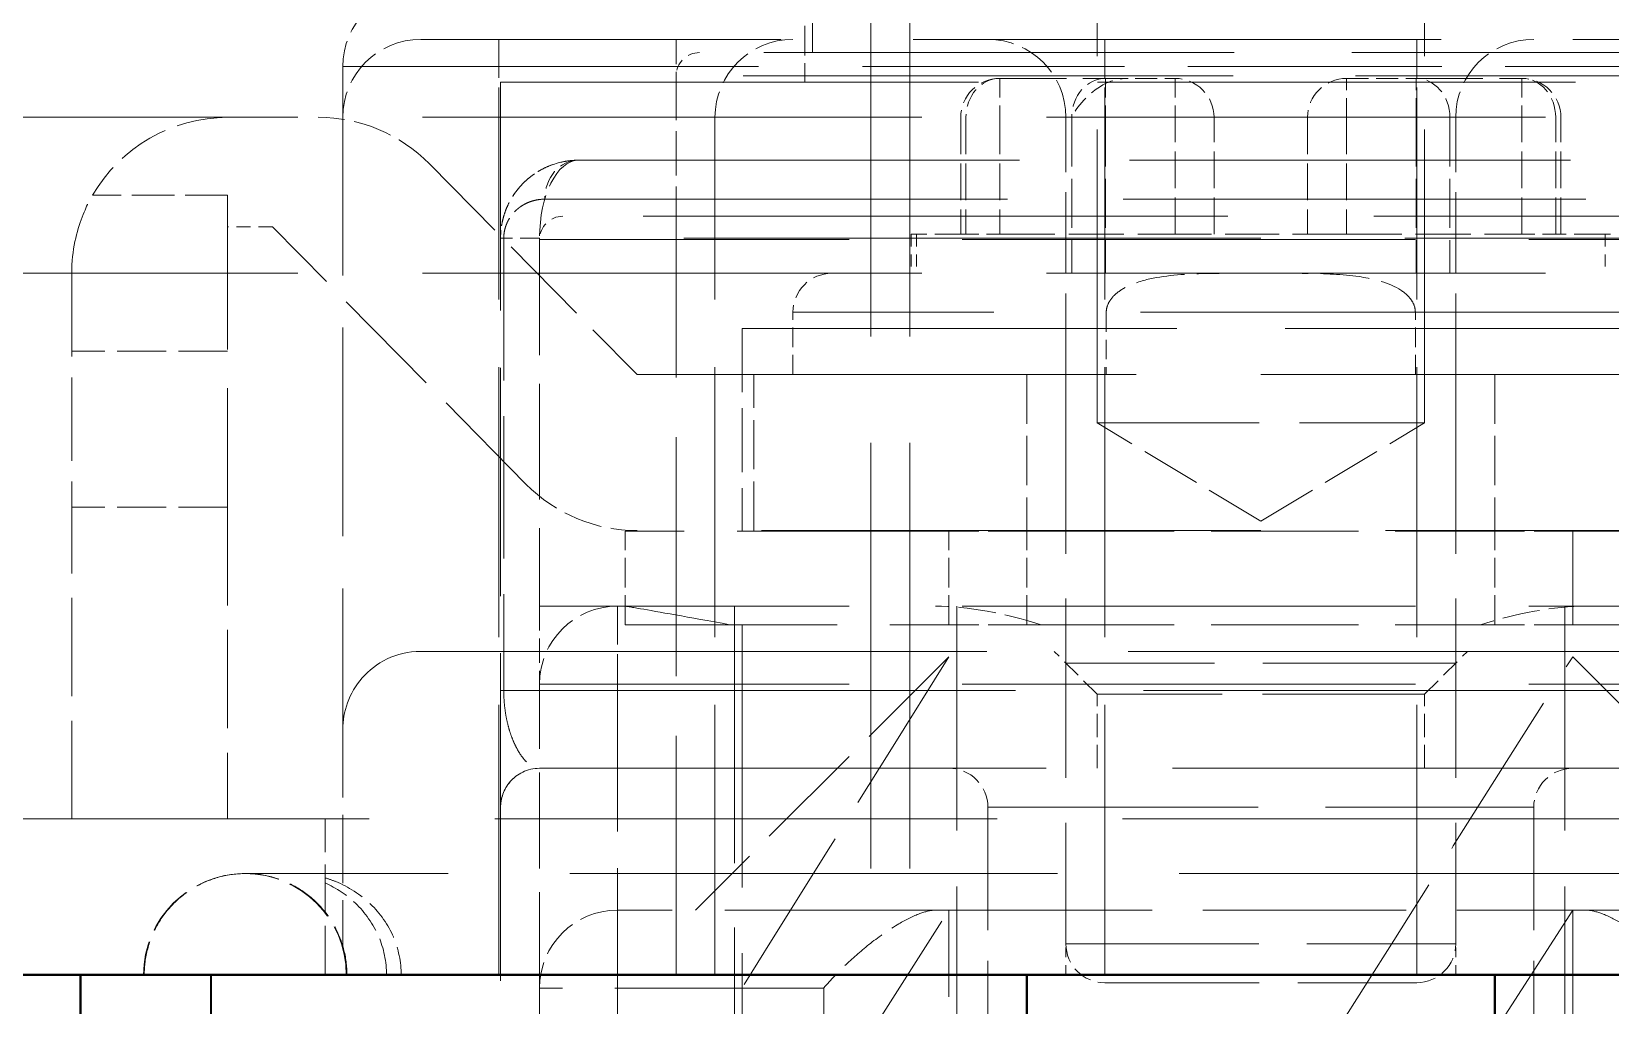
# Model space of a CAD drawing. Header units: millimetres. Extents: x 0 to 2523, y 0 to 1782.
# Drawn here: x 854.26 to 874.51, y 1372.64 to 1385.13 of the extents above; entities that cross this region are included whole.
import ezdxf

# ---------------------------------------------------------------- set-up
doc = ezdxf.new("R2010")
doc.units = ezdxf.units.MM
doc.header["$LTSCALE"] = 3
doc.linetypes.add('DASHED', pattern=[0.2067, 0.1654, -0.0413])
for name, color, linetype, lineweight in [('가려진 것(ISO)', 2, 'DASHED', 18), ('가려진 좁은 것(ISO)', 2, 'DASHED', 18), ('가시적인 것(ISO)', 3, 'Continuous', 40), ('가시적인 좁은 것(ISO)', 3, 'Continuous', 35)]:
    doc.layers.add(name, color=color, linetype=linetype, lineweight=lineweight)

msp = doc.modelspace()

# ---------------------------------------------------------------- linework, layer by layer
at = {"layer": '가려진 것(ISO)', "ltscale": 7.586941}
for p, q in [((867.9266, 1380.1139), (867.9266, 1392.0639)), ((872.1266, 1380.1139), (872.1266, 1392.0639))]:
    msp.add_line(p, q, dxfattribs=at)
at = {"layer": '가려진 것(ISO)', "ltscale": 1.745872}
msp.add_line((864.2766, 1387.6139), (864.2766, 1384.8639), dxfattribs=at)
at = {"layer": '가려진 것(ISO)', "ltscale": 11.006289}
msp.add_line((865.0266, 1386.683), (865.0266, 1373.033), dxfattribs=at)
at = {"layer": '가려진 것(ISO)', "ltscale": 0.761779}
for p, q in [((864.1766, 1385.683), (864.1766, 1384.483)), ((861.8766, 1377.5254), (861.8766, 1378.7254)), ((866.0266, 1377.5254), (866.0266, 1378.7254)), ((874.0266, 1377.5254), (874.0266, 1378.7254))]:
    msp.add_line(p, q, dxfattribs=at)
at = {"layer": '가려진 것(ISO)', "ltscale": 13.645111}
msp.add_line((880.7999, 1385.033), (859.2533, 1385.033), dxfattribs=at)
at = {"layer": '가려진 것(ISO)', "ltscale": 12.159042}
msp.add_line((877.2266, 1384.8639), (862.8266, 1384.8639), dxfattribs=at)
at = {"layer": '가려진 것(ISO)', "ltscale": 5.39654}
msp.add_line((858.2533, 1384.683), (858.2533, 1376.183), dxfattribs=at)
at = {"layer": '가려진 것(ISO)', "ltscale": 12.349028}
msp.add_line((860.2766, 1384.483), (879.7766, 1384.483), dxfattribs=at)
at = {"layer": '가려진 것(ISO)', "ltscale": 5.904459}
msp.add_line((860.2766, 1384.483), (860.2766, 1375.183), dxfattribs=at)
at = {"layer": '가려진 것(ISO)', "ltscale": 1.142718}
msp.add_line((862.5266, 1384.5639), (862.5266, 1382.7639), dxfattribs=at)
at = {"layer": '가려진 것(ISO)', "ltscale": 1.722727}
for p, q in [((866.6779, 1384.533), (868.0347, 1384.533)), ((872.0184, 1384.533), (873.3752, 1384.533))]:
    msp.add_line(p, q, dxfattribs=at)
at = {"layer": '가려진 것(ISO)', "ltscale": 0.56614}
for p, q in [((868.0347, 1384.533), (868.9266, 1384.533)), ((871.1266, 1384.533), (872.0184, 1384.533))]:
    msp.add_line(p, q, dxfattribs=at)
at = {"layer": '가려진 것(ISO)', "ltscale": 12.901145}
for p, q in [((835.2766, 1384.033), (1091.2766, 1384.033)), ((835.2766, 1382.033), (1091.2766, 1382.033)), ((862.0266, 1380.733), (878.0266, 1380.733)), ((878.0266, 1378.733), (862.0266, 1378.733))]:
    msp.add_line(p, q, dxfattribs=at)
at = {"layer": '가려진 것(ISO)', "ltscale": 6.983788}
msp.add_line((863.0266, 1373.033), (863.0266, 1384.033), dxfattribs=at)
at = {"layer": '가려진 것(ISO)', "ltscale": 0.952248}
for p, q in [((866.1779, 1384.033), (866.1779, 1382.533)), ((869.4266, 1382.533), (869.4266, 1384.033)), ((870.6266, 1384.033), (870.6266, 1382.533)), ((873.8752, 1382.533), (873.8752, 1384.033))]:
    msp.add_line(p, q, dxfattribs=at)
at = {"layer": '가려진 것(ISO)', "ltscale": 2.095066}
for p, q in [((867.5266, 1380.733), (867.5266, 1384.033)), ((872.5266, 1380.733), (872.5266, 1384.033))]:
    msp.add_line(p, q, dxfattribs=at)
at = {"layer": '가려진 것(ISO)', "ltscale": 2.408897}
msp.add_line((859.3642, 1383.4364), (862.0266, 1380.733), dxfattribs=at)
at = {"layer": '가려진 것(ISO)', "ltscale": 11.397629}
msp.add_line((861.2766, 1383.483), (878.7766, 1383.483), dxfattribs=at)
at = {"layer": '가려진 것(ISO)', "ltscale": 1.099577}
msp.add_line((856.7766, 1383.033), (855.0445, 1383.033), dxfattribs=at)
at = {"layer": '가려진 것(ISO)', "ltscale": 3.989087}
for p, q in [((856.7766, 1383.033), (856.7766, 1379.033)), ((868.0266, 1372.933), (872.0266, 1372.933))]:
    msp.add_line(p, q, dxfattribs=at)
at = {"layer": '가려진 것(ISO)', "ltscale": 0.364987}
msp.add_line((857.3516, 1382.6297), (856.7766, 1382.6297), dxfattribs=at)
at = {"layer": '가려진 것(ISO)', "ltscale": 2.940551}
msp.add_line((860.6016, 1379.3297), (857.3516, 1382.6297), dxfattribs=at)
at = {"layer": '가려진 것(ISO)', "ltscale": 15.114366}
msp.add_line((878.9766, 1382.7639), (861.0766, 1382.7639), dxfattribs=at)
at = {"layer": '가려진 것(ISO)', "ltscale": 2.983925}
msp.add_line((860.7766, 1382.4639), (860.7766, 1377.7639), dxfattribs=at)
at = {"layer": '가려진 것(ISO)', "ltscale": 0.166116}
for p, q in [((865.6098, 1382.533), (865.5429, 1382.533)), ((874.5103, 1382.533), (874.4433, 1382.533))]:
    msp.add_line(p, q, dxfattribs=at)
at = {"layer": '가려진 것(ISO)', "ltscale": 0.317349}
msp.add_line((865.5429, 1382.533), (865.5429, 1382.033), dxfattribs=at)
at = {"layer": '가려진 것(ISO)', "ltscale": 0.80633}
for p, q in [((866.2449, 1382.533), (865.6098, 1382.533)), ((874.4433, 1382.533), (873.8082, 1382.533))]:
    msp.add_line(p, q, dxfattribs=at)
at = {"layer": '가려진 것(ISO)', "ltscale": 0.332332}
for p, q in [((866.2449, 1382.533), (866.6779, 1382.533)), ((873.3752, 1382.533), (873.8082, 1382.533))]:
    msp.add_line(p, q, dxfattribs=at)
at = {"layer": '가려진 것(ISO)', "ltscale": 1.427554}
for p, q in [((866.6779, 1382.533), (868.9266, 1382.533)), ((871.1266, 1382.533), (873.3752, 1382.533))]:
    msp.add_line(p, q, dxfattribs=at)
at = {"layer": '가려진 것(ISO)', "ltscale": 1.396677}
msp.add_line((871.1266, 1382.533), (868.9266, 1382.533), dxfattribs=at)
at = {"layer": '가려진 것(ISO)', "ltscale": 2.153635}
msp.add_line((854.7766, 1382.033), (854.7766, 1379.033), dxfattribs=at)
at = {"layer": '가려진 것(ISO)', "ltscale": 0.507819}
msp.add_line((864.0266, 1380.733), (864.0266, 1381.533), dxfattribs=at)
at = {"layer": '가려진 것(ISO)', "ltscale": 11.230227}
msp.add_line((863.3766, 1381.3254), (876.6766, 1381.3254), dxfattribs=at)
at = {"layer": '가려진 것(ISO)', "ltscale": 1.650637}
msp.add_line((863.3766, 1381.3254), (863.3766, 1378.7254), dxfattribs=at)
at = {"layer": '가려진 것(ISO)', "ltscale": 1.269698}
for p, q in [((856.7766, 1381.033), (854.7766, 1381.033)), ((863.5266, 1378.733), (863.5266, 1380.733)), ((867.0266, 1380.733), (867.0266, 1378.733)), ((873.0266, 1380.733), (873.0266, 1378.733)), ((858.0266, 1373.033), (858.0266, 1375.033))]:
    msp.add_line(p, q, dxfattribs=at)
at = {"layer": '가려진 것(ISO)', "ltscale": 4.634662}
for p, q in [((867.5266, 1380.733), (867.5266, 1373.433)), ((872.5266, 1380.733), (872.5266, 1373.433))]:
    msp.add_line(p, q, dxfattribs=at)
at = {"layer": '가려진 것(ISO)', "ltscale": 4.188547}
for p, q in [((867.9266, 1380.1139), (872.1266, 1380.1139)), ((872.1266, 1376.633), (867.9266, 1376.633))]:
    msp.add_line(p, q, dxfattribs=at)
at = {"layer": '가려진 것(ISO)', "ltscale": 1.555358}
for q in [(867.9266, 1380.1139), (872.1266, 1380.1139)]:
    msp.add_line((870.0266, 1378.8521), q, dxfattribs=at)
at = {"layer": '가려진 것(ISO)', "ltscale": 2.539495}
for p, q in [((854.7766, 1375.033), (854.7766, 1379.033)), ((856.7766, 1379.033), (856.7766, 1375.033))]:
    msp.add_line(p, q, dxfattribs=at)
at = {"layer": '가려진 것(ISO)', "ltscale": 5.473363}
for p, q in [((866.0266, 1378.7254), (861.8766, 1378.7254)), ((878.1766, 1378.7254), (874.0266, 1378.7254)), ((861.8766, 1377.5254), (866.0266, 1377.5254)), ((874.0266, 1377.5254), (878.1766, 1377.5254))]:
    msp.add_line(p, q, dxfattribs=at)
at = {"layer": '가려진 것(ISO)', "ltscale": 0.997197}
for p, q in [((867.0266, 1378.7254), (866.0266, 1378.7254)), ((874.0266, 1378.7254), (873.0266, 1378.7254)), ((867.0266, 1377.5254), (866.0266, 1377.5254)), ((874.0266, 1377.5254), (873.0266, 1377.5254))]:
    msp.add_line(p, q, dxfattribs=at)
at = {"layer": '가려진 것(ISO)', "ltscale": 3.809293}
for p, q in [((867.0266, 1378.7254), (873.0266, 1378.7254)), ((867.0266, 1377.5254), (873.0266, 1377.5254))]:
    msp.add_line(p, q, dxfattribs=at)
at = {"layer": '가려진 것(ISO)', "ltscale": 11.715744}
msp.add_line((879.2766, 1377.7639), (860.7766, 1377.7639), dxfattribs=at)
at = {"layer": '가려진 것(ISO)', "ltscale": 6.645207}
msp.add_line((863.2766, 1377.7639), (863.2766, 1367.2972), dxfattribs=at)
at = {"layer": '가려진 것(ISO)', "ltscale": 5.801961}
for p, q in [((866.1266, 1377.7639), (866.1266, 1368.6254)), ((873.9266, 1377.7639), (873.9266, 1368.6254))]:
    msp.add_line(p, q, dxfattribs=at)
at = {"layer": '가려진 것(ISO)', "ltscale": 6.793318}
msp.add_line((863.3766, 1377.5254), (863.3766, 1366.8254), dxfattribs=at)
at = {"layer": '가려진 것(ISO)', "ltscale": 14.627704}
msp.add_line((859.2533, 1377.183), (880.7999, 1377.183), dxfattribs=at)
at = {"layer": '가려진 것(ISO)', "ltscale": 2.918018}
for p, q in [((866.0266, 1377.1139), (862.7766, 1373.8639)), ((874.0266, 1377.1139), (877.2766, 1373.8639))]:
    msp.add_line(p, q, dxfattribs=at)
at = {"layer": '가려진 것(ISO)', "ltscale": 0.493735}
for p, q in [((867.9266, 1376.633), (867.3766, 1377.183)), ((872.1266, 1376.633), (872.6766, 1377.183))]:
    msp.add_line(p, q, dxfattribs=at)
at = {"layer": '가려진 것(ISO)', "ltscale": 2.476006}
msp.add_line((860.7766, 1372.8639), (860.7766, 1376.7639), dxfattribs=at)
at = {"layer": '가려진 것(ISO)', "ltscale": 0.603054}
for p, q in [((867.9266, 1375.683), (867.9266, 1376.633)), ((872.1266, 1375.683), (872.1266, 1376.633))]:
    msp.add_line(p, q, dxfattribs=at)
at = {"layer": '가려진 것(ISO)', "ltscale": 1.765907}
msp.add_line((858.2533, 1376.183), (858.2533, 1373.4015), dxfattribs=at)
at = {"layer": '가려진 것(ISO)', "ltscale": 13.093872}
msp.add_line((860.7766, 1375.683), (879.2766, 1375.683), dxfattribs=at)
at = {"layer": '가려진 것(ISO)', "ltscale": 4.48956}
msp.add_line((860.2766, 1375.183), (860.2766, 1368.1116), dxfattribs=at)
at = {"layer": '가려진 것(ISO)', "ltscale": 3.174394}
for p, q in [((866.5266, 1375.183), (866.5266, 1370.183)), ((873.5266, 1375.183), (873.5266, 1370.183))]:
    msp.add_line(p, q, dxfattribs=at)
at = {"layer": '가려진 것(ISO)', "ltscale": 12.986021}
msp.add_line((1116.2766, 1375.033), (810.2766, 1375.033), dxfattribs=at)
at = {"layer": '가려진 것(ISO)', "ltscale": 0.295767}
msp.add_line((857.0066, 1374.333), (856.9982, 1374.333), dxfattribs=at)
at = {"layer": '가려진 것(ISO)', "ltscale": 12.600935}
msp.add_line((883.0466, 1374.333), (857.0066, 1374.333), dxfattribs=at)
at = {"layer": '가려진 것(ISO)', "ltscale": 5.452487}
for p, q in [((865.8573, 1373.8639), (861.7766, 1373.8639)), ((874.1959, 1373.8639), (878.2766, 1373.8639))]:
    msp.add_line(p, q, dxfattribs=at)
at = {"layer": '가려진 것(ISO)', "ltscale": 0.374779}
for p, q in [((866.0266, 1373.8639), (865.8573, 1373.8639)), ((874.1959, 1373.8639), (874.0266, 1373.8639))]:
    msp.add_line(p, q, dxfattribs=at)
at = {"layer": '가려진 것(ISO)', "ltscale": 5.252413}
msp.add_line((866.0266, 1373.8639), (874.0266, 1373.8639), dxfattribs=at)
at = {"layer": '가려진 것(ISO)', "ltscale": 3.325855}
for p, q in [((866.0266, 1368.6254), (866.0266, 1373.8639)), ((874.0266, 1373.8639), (874.0266, 1368.6254))]:
    msp.add_line(p, q, dxfattribs=at)
at = {"layer": '가려진 것(ISO)', "ltscale": 0.25386}
for p, q in [((867.5266, 1373.033), (867.5266, 1373.433)), ((872.5266, 1373.033), (872.5266, 1373.433))]:
    msp.add_line(p, q, dxfattribs=at)
at = {"layer": '가려진 것(ISO)', "ltscale": 2.789829}
msp.add_line((860.7766, 1372.8639), (860.7766, 1368.4696), dxfattribs=at)
at = {"layer": '가려진 것(ISO)', "ltscale": 0.997197}
for centre, start, end in [((859.2533, 1384.683), 90, 180), ((859.2533, 1384.033), 90, 180), ((864.0266, 1384.033), 90, 180), ((866.5266, 1384.033), 0, 90), ((873.5266, 1384.033), 90, 180), ((861.7766, 1376.7639), 90, 180), ((861.7766, 1372.8639), 90, 180)]:
    msp.add_arc(centre, 1, start, end, dxfattribs=at)
at = {"layer": '가려진 것(ISO)', "ltscale": 0.299089}
for centre in [(862.8266, 1384.5639), (861.0766, 1382.4639)]:
    msp.add_arc(centre, 0.3, 90, 180, dxfattribs=at)
at = {"layer": '가려진 것(ISO)', "ltscale": 0.498548}
for centre, start, end in [((866.6779, 1384.033), 90, 180), ((868.9266, 1384.033), 0, 90), ((871.1266, 1384.033), 90, 180), ((873.3752, 1384.033), 0, 90), ((864.5266, 1381.533), 90, 180), ((866.0266, 1375.183), 0, 90), ((874.0266, 1375.183), 90, 180), ((868.0266, 1373.433), 180, 270), ((872.0266, 1373.433), 270, 0)]:
    msp.add_arc(centre, 0.5, start, end, dxfattribs=at)
at = {"layer": '가려진 것(ISO)', "ltscale": 1.329628}
msp.add_arc((856.7766, 1382.033), 2, 90.00004, 150, dxfattribs=at)
at = {"layer": '가려진 것(ISO)', "ltscale": 1.006889}
msp.add_arc((857.9392, 1382.033), 2, 44.56264, 89.99996, dxfattribs=at)
at = {"layer": '가려진 것(ISO)', "ltscale": 1.00689}
msp.add_arc((862.0266, 1380.733), 2, 224.56264, 270, dxfattribs=at)
at = {"layer": '가려진 것(ISO)', "ltscale": 1.296386}
for start, end in [(90, 180), (0, 90)]:
    msp.add_arc((856.9982, 1373.033), 1.3, start, end, dxfattribs=at)
at = {"layer": '가려진 것(ISO)', "ltscale": 0.433106}
msp.add_ellipse((868.0347, 1384.0331), major_axis=(-0.433, -0.433), ratio=0.5772801, start_param=4.1887249, end_param=5.2360625, dxfattribs=at)
at = {"layer": '가려진 것(ISO)', "ltscale": 0.189734}
msp.add_ellipse((868.3234, 1384.033), major_axis=(-0.5774, 0), ratio=0.8660254, start_param=4.712389, end_param=5.2359878, dxfattribs=at)
at = {"layer": '가려진 것(ISO)', "ltscale": 0.465428}
msp.add_open_spline([(861.2766, 1383.483), (861.2271, 1383.483), (861.1801, 1383.4794), (861.1357, 1383.4731), (861.0914, 1383.4668), (861.0498, 1383.4578), (861.0103, 1383.4469), (860.9709, 1383.4361), (860.9337, 1383.4232), (860.8985, 1383.4088), (860.8633, 1383.3945), (860.8302, 1383.3786), (860.7989, 1383.3616), (860.7841, 1383.3535), (860.7697, 1383.3452), (860.7556, 1383.3366)], degree=3, knots=[0, 0, 0, 0, 0.06666667, 0.06666667, 0.06666667, 0.13333333, 0.13333333, 0.13333333, 0.2, 0.2, 0.2, 0.26666667, 0.26666667, 0.26666667, 0.2982196, 0.2982196, 0.2982196, 0.2982196], dxfattribs=at)
at = {"layer": '가려진 것(ISO)', "ltscale": 0.329159}
msp.add_open_spline([(860.8997, 1383.4093), (861.0187, 1383.4577), (861.1472, 1383.483), (861.2766, 1383.483)], degree=3, dxfattribs=at)
at = {"layer": '가려진 것(ISO)', "ltscale": 0.618286}
msp.add_open_spline([(860.6333, 1383.2487), (860.6329, 1383.2483), (860.6324, 1383.248), (860.632, 1383.2476), (860.6075, 1383.227), (860.5846, 1383.2057), (860.5632, 1383.1838), (860.5417, 1383.1619), (860.5217, 1383.1395), (860.5029, 1383.1166), (860.484, 1383.0936), (860.4665, 1383.0701), (860.45, 1383.0458), (860.4335, 1383.0216), (860.418, 1382.9966), (860.4036, 1382.9709), (860.3892, 1382.9451), (860.3759, 1382.9185), (860.3635, 1382.891), (860.3512, 1382.8634), (860.34, 1382.8349), (860.33, 1382.8054), (860.3199, 1382.7759), (860.311, 1382.7455), (860.3034, 1382.713), (860.2957, 1382.6804), (860.2891, 1382.6458), (860.2844, 1382.6076), (860.2796, 1382.5694), (860.2766, 1382.5276), (860.2766, 1382.483)], degree=3, knots=[0.39885697, 0.39885697, 0.39885697, 0.39885697, 0.4, 0.4, 0.4, 0.46666667, 0.46666667, 0.46666667, 0.53333333, 0.53333333, 0.53333333, 0.6, 0.6, 0.6, 0.66666667, 0.66666667, 0.66666667, 0.73333333, 0.73333333, 0.73333333, 0.8, 0.8, 0.8, 0.86666667, 0.86666667, 0.86666667, 0.93333333, 0.93333333, 0.93333333, 1, 1, 1, 1], dxfattribs=at)
at = {"layer": '가려진 것(ISO)', "ltscale": 0.124105}
msp.add_open_spline([(860.6333, 1383.2487), (860.6723, 1383.2815), (860.7133, 1383.3108), (860.7556, 1383.3366)], degree=3, dxfattribs=at)
at = {"layer": '가려진 것(ISO)', "ltscale": 1.844594}
msp.add_open_spline([(854.7766, 1382.033), (854.7768, 1382.3296), (854.844, 1382.5797), (854.9823, 1382.9392), (855.0196, 1382.9955), (855.0445, 1383.033)], degree=3, knots=[0.33262756, 0.33262756, 0.33262756, 0.33262756, 0.46636399, 0.46636399, 0.61266995, 0.61266995, 0.61266995, 0.61266995], dxfattribs=at)
at = {"layer": '가려진 것(ISO)', "ltscale": 0.296171}
msp.add_open_spline([(860.3298, 1382.8048), (860.3597, 1382.893), (860.4012, 1382.9738), (860.4752, 1383.083), (860.504, 1383.1196), (860.5344, 1383.1533)], degree=3, knots=[0, 0, 0, 0, 0.029801507, 0.029801507, 0.046532309, 0.046532309, 0.046532309, 0.046532309], dxfattribs=at)
at = {"layer": '가려진 것(ISO)', "ltscale": 0.208793}
msp.add_open_spline([(860.2766, 1382.483), (860.2766, 1382.579), (860.2908, 1382.6762), (860.3216, 1382.7799), (860.3255, 1382.7924), (860.3298, 1382.8048)], degree=3, knots=[0, 0, 0, 0, 0.028796081, 0.028796081, 0.032779126, 0.032779126, 0.032779126, 0.032779126], dxfattribs=at)
at = {"layer": '가려진 것(ISO)', "ltscale": 0.178799}
msp.add_open_spline([(860.2766, 1382.483), (860.2766, 1382.5491), (860.2833, 1382.6158), (860.3012, 1382.7054), (860.3075, 1382.7314), (860.3147, 1382.7567)], degree=3, knots=[0, 0, 0, 0, 0.019816757, 0.019816757, 0.028101046, 0.028101046, 0.028101046, 0.028101046], dxfattribs=at)
at = {"layer": '가려진 것(ISO)', "ltscale": 4.440121}
for points, weights in [([(866.0266, 1377.1139), (765.9524, 1217.0563), (866.0266, 1373.8639)], [2.18606992019, 2.18606992019, 1.55453860991]), ([(874.0266, 1373.8639), (773.0279, 1217.0563), (874.0266, 1377.1139)], [1.55453860991, 2.18606992019, 2.18606992019])]:
    msp.add_rational_spline(points, weights, degree=2, dxfattribs=at)
at = {"layer": '가려진 것(ISO)', "ltscale": 3.177325}
msp.add_open_spline([(859.2533, 1377.183), (858.934, 1377.183), (858.6718, 1377.0366), (858.3312, 1376.6484), (858.2533, 1376.4045), (858.2533, 1376.183)], degree=3, knots=[-0.47492577, -0.47492577, -0.47492577, -0.47492577, -0.23746289, -0.23746289, 0, 0, 0, 0], dxfattribs=at)
at = {"layer": '가려진 것(ISO)', "ltscale": 0.098732}
msp.add_open_spline([(860.2766, 1376.5005), (860.2765, 1376.55), (860.2765, 1376.6016), (860.2766, 1376.6533)], degree=3, dxfattribs=at)
at = {"layer": '가려진 것(ISO)', "ltscale": 0.182588}
msp.add_open_spline([(860.2766, 1376.101), (860.2766, 1376.1685), (860.2766, 1376.2431), (860.2766, 1376.3248)], degree=3, dxfattribs=at)
at = {"layer": '가려진 것(ISO)', "ltscale": 2.020038}
msp.add_open_spline([(860.2766, 1375.183), (860.2766, 1375.2937), (860.3156, 1375.4159), (860.4864, 1375.6103), (860.6182, 1375.683), (860.7766, 1375.683)], degree=3, knots=[0, 0, 0, 0, 0.15025987, 0.15025987, 0.30051975, 0.30051975, 0.30051975, 0.30051975], dxfattribs=at)
at = {"layer": '가려진 것(ISO)', "ltscale": 0.404629}
msp.add_open_spline([(860.4648, 1375.5739), (860.4225, 1375.5402), (860.3854, 1375.4991), (860.3274, 1375.409), (860.3056, 1375.3592), (860.2858, 1375.2823), (860.2813, 1375.2562), (860.2782, 1375.2236), (860.2777, 1375.2172), (860.2771, 1375.206), (860.2769, 1375.2011), (860.2767, 1375.195), (860.2767, 1375.1935), (860.2766, 1375.1911), (860.2766, 1375.1901), (860.2766, 1375.1886), (860.2766, 1375.188), (860.2766, 1375.1866), (860.2766, 1375.1861), (860.2766, 1375.1852), (860.2766, 1375.1849), (860.2766, 1375.1842), (860.2766, 1375.1842), (860.2766, 1375.1841), (860.2766, 1375.1842), (860.2766, 1375.1843), (860.2766, 1375.1853), (860.2766, 1375.1871), (860.2766, 1375.1875), (860.2766, 1375.1879)], degree=3, knots=[0, 0, 0, 0, 0.01620689, 0.01620689, 0.032128817, 0.032128817, 0.04001701, 0.04001701, 0.041948629, 0.041948629, 0.043401696, 0.043401696, 0.043871142, 0.043871142, 0.044277282, 0.044277282, 0.044681273, 0.044681273, 0.045487645, 0.045487645, 0.046681321, 0.046681321, 0.049767138, 0.049767138, 0.050259464, 0.050259464, 0.060989732, 0.060989732, 0.063588396, 0.063588396, 0.063588396, 0.063588396], dxfattribs=at)
at = {"layer": '가려진 것(ISO)', "ltscale": 1.29681}
msp.add_open_spline([(857.0066, 1374.333), (856.894, 1374.333), (856.7812, 1374.3183), (856.6719, 1374.2892), (856.5626, 1374.2601), (856.4568, 1374.2165), (856.3583, 1374.1599), (856.2599, 1374.1033), (856.1688, 1374.0335), (856.0882, 1373.9531), (856.0076, 1373.8727), (855.9377, 1373.7816), (855.8807, 1373.6831), (855.8238, 1373.5845), (855.78, 1373.4785), (855.7507, 1373.3688), (855.7214, 1373.2592), (855.7066, 1373.146), (855.7066, 1373.033)], degree=3, knots=[0, 0, 0, 0, 0.1666667, 0.1666667, 0.1666667, 0.3333333, 0.3333333, 0.3333333, 0.5, 0.5, 0.5, 0.6666667, 0.6666667, 0.6666667, 0.8333333, 0.8333333, 0.8333333, 1, 1, 1, 1], dxfattribs=at)
at = {"layer": '가려진 것(ISO)', "ltscale": 1.296848}
msp.add_open_spline([(858.3066, 1373.033), (858.3066, 1373.1459), (858.2918, 1373.2589), (858.2626, 1373.3684), (858.2334, 1373.4778), (858.1897, 1373.5836), (858.133, 1373.6821), (858.0762, 1373.7805), (858.0065, 1373.8716), (857.926, 1373.9521), (857.8456, 1374.0325), (857.7545, 1374.1024), (857.6559, 1374.1592), (857.5574, 1374.2161), (857.4514, 1374.2598), (857.3419, 1374.2891), (857.2323, 1374.3183), (857.1193, 1374.333), (857.0066, 1374.333)], degree=3, knots=[0, 0, 0, 0, 0.1666667, 0.1666667, 0.1666667, 0.3333333, 0.3333333, 0.3333333, 0.5, 0.5, 0.5, 0.6666667, 0.6666667, 0.6666667, 0.8333333, 0.8333333, 0.8333333, 1, 1, 1, 1], dxfattribs=at)
at = {"layer": '가려진 것(ISO)', "ltscale": 1.243258}
for points, knots in [([(865.8573, 1373.8639), (865.8526, 1373.8639), (865.8478, 1373.8638), (865.7882, 1373.8612), (865.7236, 1373.8455), (865.5687, 1373.7878), (865.478, 1373.7425), (865.2637, 1373.6169), (865.1393, 1373.5304), (864.9109, 1373.3521), (864.8051, 1373.2604), (864.6042, 1373.0691), (864.509, 1372.9686), (864.423, 1372.8669), (864.4218, 1372.8654), (864.4205, 1372.8639)], [-0.19610765, -0.19610765, -0.19610765, -0.19610765, -0.19355647, -0.19355647, -0.16478853, -0.16478853, -0.13089559, -0.13089559, -0.08571649, -0.08571649, -0.04378836, -0.04378836, 0, 0, 0.00064711, 0.00064711, 0.00064711, 0.00064711]), ([(874.1959, 1373.8639), (874.2006, 1373.8639), (874.2053, 1373.8638), (874.265, 1373.8612), (874.3295, 1373.8455), (874.4845, 1373.7878), (874.5751, 1373.7425), (874.7895, 1373.6169), (874.9139, 1373.5304), (875.1422, 1373.3521), (875.2481, 1373.2604), (875.4489, 1373.0691), (875.5442, 1372.9686), (875.6301, 1372.8669), (875.6314, 1372.8654), (875.6326, 1372.8639)], [0.20963423, 0.20963423, 0.20963423, 0.20963423, 0.21275224, 0.21275224, 0.24791191, 0.24791191, 0.28933525, 0.28933525, 0.34455235, 0.34455235, 0.39579616, 0.39579616, 0.44931352, 0.44931352, 0.45010441, 0.45010441, 0.45010441, 0.45010441])]:
    msp.add_open_spline(points, degree=3, knots=knots, dxfattribs=at)
at = {"layer": '가려진 좁은 것(ISO)', "ltscale": 11.006289}
msp.add_line((865.5266, 1386.683), (865.5266, 1373.033), dxfattribs=at)
at = {"layer": '가려진 좁은 것(ISO)', "ltscale": 0.997197}
for p, q in [((860.2533, 1385.033), (860.2533, 1384.033)), ((868.0266, 1385.033), (868.0266, 1384.033)), ((872.0266, 1385.033), (872.0266, 1384.033)), ((861.7766, 1377.7639), (861.7766, 1376.7639))]:
    msp.add_line(p, q, dxfattribs=at)
at = {"layer": '가려진 좁은 것(ISO)', "ltscale": 0.641886}
msp.add_line((862.5266, 1385.033), (862.5266, 1384.5639), dxfattribs=at)
at = {"layer": '가려진 좁은 것(ISO)', "ltscale": 10.747838}
msp.add_line((858.2533, 1384.683), (865.0266, 1384.683), dxfattribs=at)
at = {"layer": '가려진 좁은 것(ISO)', "ltscale": 6.557129}
msp.add_line((865.0266, 1384.683), (875.0266, 1384.683), dxfattribs=at)
at = {"layer": '가려진 좁은 것(ISO)', "ltscale": 12.665669}
msp.add_line((877.5266, 1384.5639), (862.5266, 1384.5639), dxfattribs=at)
at = {"layer": '가려진 좁은 것(ISO)', "ltscale": 0.498548}
for p, q in [((866.6779, 1384.533), (866.6779, 1384.033)), ((868.0347, 1384.533), (868.0347, 1384.033)), ((868.9266, 1384.533), (868.9266, 1384.033)), ((871.1266, 1384.033), (871.1266, 1384.533)), ((872.0184, 1384.033), (872.0184, 1384.533)), ((873.3752, 1384.533), (873.3752, 1384.033))]:
    msp.add_line(p, q, dxfattribs=at)
at = {"layer": '가려진 좁은 것(ISO)', "ltscale": 6.983788}
for p, q in [((860.2533, 1373.033), (860.2533, 1384.033)), ((868.0266, 1373.033), (868.0266, 1384.033)), ((872.0266, 1373.033), (872.0266, 1384.033))]:
    msp.add_line(p, q, dxfattribs=at)
at = {"layer": '가려진 좁은 것(ISO)', "ltscale": 0.952248}
for p, q in [((866.2449, 1384.033), (866.2449, 1382.533)), ((866.6779, 1384.033), (866.6779, 1382.533)), ((868.9266, 1382.533), (868.9266, 1384.033)), ((871.1266, 1384.033), (871.1266, 1382.533)), ((873.3752, 1382.533), (873.3752, 1384.033)), ((873.8082, 1382.533), (873.8082, 1384.033))]:
    msp.add_line(p, q, dxfattribs=at)
at = {"layer": '가려진 좁은 것(ISO)', "ltscale": 1.269698}
for p, q in [((867.6017, 1384.033), (867.6017, 1382.033)), ((868.0347, 1384.033), (868.0347, 1382.033)), ((872.0184, 1384.033), (872.0184, 1382.033)), ((872.4514, 1384.033), (872.4514, 1382.033)), ((856.7766, 1379.033), (854.7766, 1379.033))]:
    msp.add_line(p, q, dxfattribs=at)
at = {"layer": '가려진 좁은 것(ISO)', "ltscale": 11.963363}
msp.add_line((860.8423, 1382.983), (879.2109, 1382.983), dxfattribs=at)
at = {"layer": '가려진 좁은 것(ISO)', "ltscale": 6.178022}
msp.add_line((862.5266, 1373.033), (862.5266, 1382.7639), dxfattribs=at)
at = {"layer": '가려진 좁은 것(ISO)', "ltscale": 0.129137}
msp.add_line((860.2766, 1382.483), (860.3174, 1382.483), dxfattribs=at)
at = {"layer": '가려진 좁은 것(ISO)', "ltscale": 3.682315}
msp.add_line((860.3174, 1382.483), (860.3174, 1376.683), dxfattribs=at)
at = {"layer": '가려진 좁은 것(ISO)', "ltscale": 14.916949}
msp.add_line((879.2766, 1382.483), (860.7766, 1382.483), dxfattribs=at)
at = {"layer": '가려진 좁은 것(ISO)', "ltscale": 0.012046}
msp.add_line((860.7766, 1382.483), (860.7766, 1382.4639), dxfattribs=at)
at = {"layer": '가려진 좁은 것(ISO)', "ltscale": 11.715744}
for p, q in [((879.2766, 1382.4639), (860.7766, 1382.4639)), ((879.2766, 1376.7639), (860.7766, 1376.7639))]:
    msp.add_line(p, q, dxfattribs=at)
at = {"layer": '가려진 좁은 것(ISO)', "ltscale": 0.317349}
for p, q in [((865.6098, 1382.533), (865.6098, 1382.033)), ((874.4433, 1382.533), (874.4433, 1382.033))]:
    msp.add_line(p, q, dxfattribs=at)
at = {"layer": '가려진 좁은 것(ISO)', "ltscale": 15.198803}
msp.add_line((876.0266, 1381.533), (864.0266, 1381.533), dxfattribs=at)
at = {"layer": '가려진 좁은 것(ISO)', "ltscale": 0.507819}
for p, q in [((868.0447, 1381.533), (868.0447, 1380.733)), ((872.0084, 1380.733), (872.0084, 1381.533))]:
    msp.add_line(p, q, dxfattribs=at)
at = {"layer": '가려진 좁은 것(ISO)', "ltscale": 0.761779}
for p, q in [((866.0266, 1377.5254), (866.0266, 1378.7254)), ((867.0266, 1377.5254), (867.0266, 1378.7254)), ((873.0266, 1377.5254), (873.0266, 1378.7254)), ((874.0265, 1378.7254), (874.0265, 1377.5254))]:
    msp.add_line(p, q, dxfattribs=at)
at = {"layer": '가려진 좁은 것(ISO)', "ltscale": 0.634799}
msp.add_line((860.7766, 1377.7639), (860.7766, 1376.7639), dxfattribs=at)
at = {"layer": '가려진 좁은 것(ISO)', "ltscale": 4.986384}
for p, q in [((872.5266, 1377.033), (867.5266, 1377.033)), ((872.5266, 1377.033), (867.5266, 1377.033)), ((867.5266, 1373.433), (872.5266, 1373.433))]:
    msp.add_line(p, q, dxfattribs=at)
at = {"layer": '가려진 좁은 것(ISO)', "ltscale": 3.809293}
msp.add_line((861.7766, 1376.7639), (861.7766, 1370.7639), dxfattribs=at)
at = {"layer": '가려진 좁은 것(ISO)', "ltscale": 13.227976}
msp.add_line((860.3174, 1376.683), (879.7357, 1376.683), dxfattribs=at)
at = {"layer": '가려진 좁은 것(ISO)', "ltscale": 6.980978}
msp.add_line((866.5266, 1375.183), (873.5266, 1375.183), dxfattribs=at)
at = {"layer": '가려진 좁은 것(ISO)', "ltscale": 5.401114}
msp.add_line((864.4205, 1372.8639), (860.7766, 1372.8639), dxfattribs=at)
at = {"layer": '가려진 좁은 것(ISO)', "ltscale": 3.325855}
msp.add_line((864.4205, 1367.6254), (864.4205, 1372.8639), dxfattribs=at)
at = {"layer": '가려진 좁은 것(ISO)', "ltscale": 0.498548}
for centre, major_axis, ratio, start_param, end_param in [((866.6779, 1384.033), (0, 0.5), 0.8660254, 0, 1.5707963), ((868.0347, 1384.033), (0, 0.5), 0.8660254, 0, 1.5707963), ((872.0184, 1384.033), (0, 0.5), 0.8660254, 4.712389, 6.2831853), ((873.3752, 1384.033), (0, 0.5), 0.8660254, 4.712389, 6.2831853), ((861.2766, 1382.983), (0, 0.5), 0.8686325, 0, 1.5707963), ((860.7766, 1382.483), (-0.5, 0), 0.0000128, 4.712389, 6.283186)]:
    msp.add_ellipse(centre, major_axis=major_axis, ratio=ratio, start_param=start_param, end_param=end_param, dxfattribs=at)
at = {"layer": '가려진 좁은 것(ISO)', "ltscale": 1.05687}
msp.add_ellipse((861.2766, 1382.483), major_axis=(0, -1), ratio=0.5000052, start_param=3.1415945, end_param=4.7123469, dxfattribs=at)
at = {"layer": '가려진 좁은 것(ISO)', "ltscale": 0.129137}
msp.add_ellipse((860.7766, 1376.683), major_axis=(-0.5, 0), ratio=0.0000122, start_param=5.8760751, end_param=6.2831859, dxfattribs=at)
at = {"layer": '가려진 좁은 것(ISO)', "ltscale": 0.86512}
msp.add_open_spline([(860.8423, 1382.983), (860.8162, 1382.983), (860.7916, 1382.9812), (860.7683, 1382.9781), (860.7451, 1382.9749), (860.7232, 1382.9704), (860.7025, 1382.965), (860.6818, 1382.9595), (860.6623, 1382.9531), (860.6438, 1382.9459), (860.6254, 1382.9387), (860.608, 1382.9308), (860.5916, 1382.9223), (860.5751, 1382.9138), (860.5597, 1382.9047), (860.5451, 1382.8952), (860.5305, 1382.8856), (860.5168, 1382.8756), (860.504, 1382.8653), (860.4911, 1382.855), (860.4791, 1382.8443), (860.4679, 1382.8334), (860.4566, 1382.8225), (860.4461, 1382.8113), (860.4362, 1382.7998), (860.4263, 1382.7883), (860.4171, 1382.7765), (860.4084, 1382.7644), (860.3998, 1382.7523), (860.3917, 1382.7398), (860.3841, 1382.727), (860.3766, 1382.7141), (860.3695, 1382.7008), (860.3631, 1382.687), (860.3566, 1382.6732), (860.3507, 1382.659), (860.3455, 1382.6442), (860.3402, 1382.6295), (860.3355, 1382.6143), (860.3315, 1382.598), (860.3275, 1382.5817), (860.324, 1382.5644), (860.3215, 1382.5453), (860.319, 1382.5262), (860.3174, 1382.5054), (860.3174, 1382.483)], degree=3, knots=[0, 0, 0, 0, 0.0666667, 0.0666667, 0.0666667, 0.1333333, 0.1333333, 0.1333333, 0.2, 0.2, 0.2, 0.2666667, 0.2666667, 0.2666667, 0.3333333, 0.3333333, 0.3333333, 0.4, 0.4, 0.4, 0.4666667, 0.4666667, 0.4666667, 0.5333333, 0.5333333, 0.5333333, 0.6, 0.6, 0.6, 0.6666667, 0.6666667, 0.6666667, 0.7333333, 0.7333333, 0.7333333, 0.8, 0.8, 0.8, 0.8666667, 0.8666667, 0.8666667, 0.9333333, 0.9333333, 0.9333333, 1, 1, 1, 1], dxfattribs=at)
at = {"layer": '가려진 좁은 것(ISO)', "ltscale": 1.270713}
msp.add_open_spline([(869.8376, 1382.033), (869.7981, 1382.033), (869.7587, 1382.033), (869.5841, 1382.0328), (869.4491, 1382.0323), (869.0837, 1382.0237), (868.8275, 1382.0101), (868.5059, 1381.9383), (868.3771, 1381.9017), (868.2135, 1381.8072), (868.1637, 1381.7701), (868.0985, 1381.6958), (868.077, 1381.663), (868.0511, 1381.5967), (868.0447, 1381.5653), (868.0447, 1381.533)], degree=3, knots=[-0.23603487, -0.23603487, -0.23603487, -0.23603487, -0.22092193, -0.22092193, -0.16912228, -0.16912228, -0.07816044, -0.07816044, -0.03941421, -0.03941421, -0.02137215, -0.02137215, -0.00968561, -0.00968561, 0, 0, 0, 0], dxfattribs=at)
at = {"layer": '가려진 좁은 것(ISO)', "ltscale": 1.270707}
msp.add_open_spline([(872.0084, 1381.533), (872.0084, 1381.5623), (872.0032, 1381.5908), (871.9829, 1381.6481), (871.9674, 1381.6756), (871.9143, 1381.747), (871.8646, 1381.7913), (871.6382, 1381.9268), (871.4305, 1381.9686), (871.074, 1382.0206), (870.8418, 1382.0283), (870.5053, 1382.0328), (870.3854, 1382.033), (870.2485, 1382.033), (870.232, 1382.033), (870.2155, 1382.033)], degree=3, knots=[-0.52736356, -0.52736356, -0.52736356, -0.52736356, -0.51522349, -0.51522349, -0.50210523, -0.50210523, -0.47815614, -0.47815614, -0.42131212, -0.42131212, -0.33646984, -0.33646984, -0.29043281, -0.29043281, -0.28412177, -0.28412177, -0.28412177, -0.28412177], dxfattribs=at)
at = {"layer": '가려진 좁은 것(ISO)', "ltscale": 2.994816}
msp.add_open_spline([(861.8766, 1377.7639), (861.8788, 1377.7639), (861.9438, 1377.7523), (862.2859, 1377.6916), (862.6751, 1377.6239), (863.2166, 1377.5254)], degree=3, knots=[0.43159296, 0.43159296, 0.43159296, 0.43159296, 0.60681998, 0.60681998, 0.90300067, 0.90300067, 0.90300067, 0.90300067], dxfattribs=at)
at = {"layer": '가려진 좁은 것(ISO)', "ltscale": 0.971824}
for points in [[(867.2111, 1377.5254), (866.7641, 1377.6654), (866.2638, 1377.7639), (865.8525, 1377.7639)], [(874.2006, 1377.7639), (873.7894, 1377.7639), (873.289, 1377.6654), (872.8421, 1377.5254)]]:
    msp.add_open_spline(points, degree=3, dxfattribs=at)
at = {"layer": '가려진 좁은 것(ISO)', "ltscale": 1.983264}
msp.add_open_spline([(860.3174, 1376.683), (860.3174, 1376.6397), (860.3188, 1376.596), (860.322, 1376.5518), (860.3252, 1376.5075), (860.3299, 1376.4627), (860.3359, 1376.4199), (860.3419, 1376.3771), (860.3494, 1376.3363), (860.3579, 1376.297), (860.3664, 1376.2577), (860.3759, 1376.22), (860.3865, 1376.1838), (860.3971, 1376.1476), (860.4086, 1376.113), (860.4212, 1376.0796), (860.4337, 1376.0463), (860.4472, 1376.0143), (860.4619, 1375.9835), (860.4765, 1375.9527), (860.4922, 1375.9231), (860.5092, 1375.8951), (860.5261, 1375.867), (860.5443, 1375.8404), (860.5638, 1375.8159), (860.5832, 1375.7914), (860.604, 1375.769), (860.6262, 1375.7496), (860.6483, 1375.7303), (860.6718, 1375.7139), (860.6969, 1375.7021), (860.7219, 1375.6903), (860.7485, 1375.683), (860.7766, 1375.683)], degree=3, knots=[0.00000169, 0.00000169, 0.00000169, 0.00000169, 0.09090909, 0.09090909, 0.09090909, 0.18181818, 0.18181818, 0.18181818, 0.27272727, 0.27272727, 0.27272727, 0.36363636, 0.36363636, 0.36363636, 0.45454545, 0.45454545, 0.45454545, 0.54545455, 0.54545455, 0.54545455, 0.63636364, 0.63636364, 0.63636364, 0.72727273, 0.72727273, 0.72727273, 0.81818182, 0.81818182, 0.81818182, 0.90909091, 0.90909091, 0.90909091, 1, 1, 1, 1], dxfattribs=at)
at = {"layer": '가려진 좁은 것(ISO)', "ltscale": 1.076924}
msp.add_open_spline([(858.0266, 1374.2771), (858.0742, 1374.2634), (858.12, 1374.2475), (858.319, 1374.1677), (858.4889, 1374.0589), (858.7269, 1373.8294), (858.8387, 1373.6695), (858.965, 1373.3755), (859.0036, 1373.1905), (859.0036, 1373.033)], degree=3, knots=[0.23469222, 0.23469222, 0.23469222, 0.23469222, 0.24855885, 0.24855885, 0.29899589, 0.29899589, 0.34776308, 0.34776308, 0.39500401, 0.39500401, 0.39500401, 0.39500401], dxfattribs=at)
at = {"layer": '가려진 좁은 것(ISO)', "ltscale": 0.952656}
msp.add_open_spline([(858.8154, 1373.033), (858.8154, 1373.1929), (858.7763, 1373.3807), (858.6481, 1373.678), (858.5352, 1373.839), (858.3102, 1374.0542), (858.1659, 1374.1513), (858.0266, 1374.2131)], degree=3, knots=[0.39263763, 0.39263763, 0.39263763, 0.39263763, 0.44060014, 0.44060014, 0.48976099, 0.48976099, 0.53400981, 0.53400981, 0.53400981, 0.53400981], dxfattribs=at)
at = {"layer": '가시적인 것(ISO)'}
for p, q in [((1118.2766, 1373.033), (808.2766, 1373.033)), ((854.8891, 1370.7639), (854.8891, 1373.033)), ((867.0266, 1370.7639), (867.0266, 1373.033)), ((873.0266, 1370.7639), (873.0266, 1373.033))]:
    msp.add_line(p, q, dxfattribs=at)
at = {"layer": '가시적인 좁은 것(ISO)'}
msp.add_line((856.563, 1370.7639), (856.563, 1373.033), dxfattribs=at)

doc.saveas('drawing.dxf')
